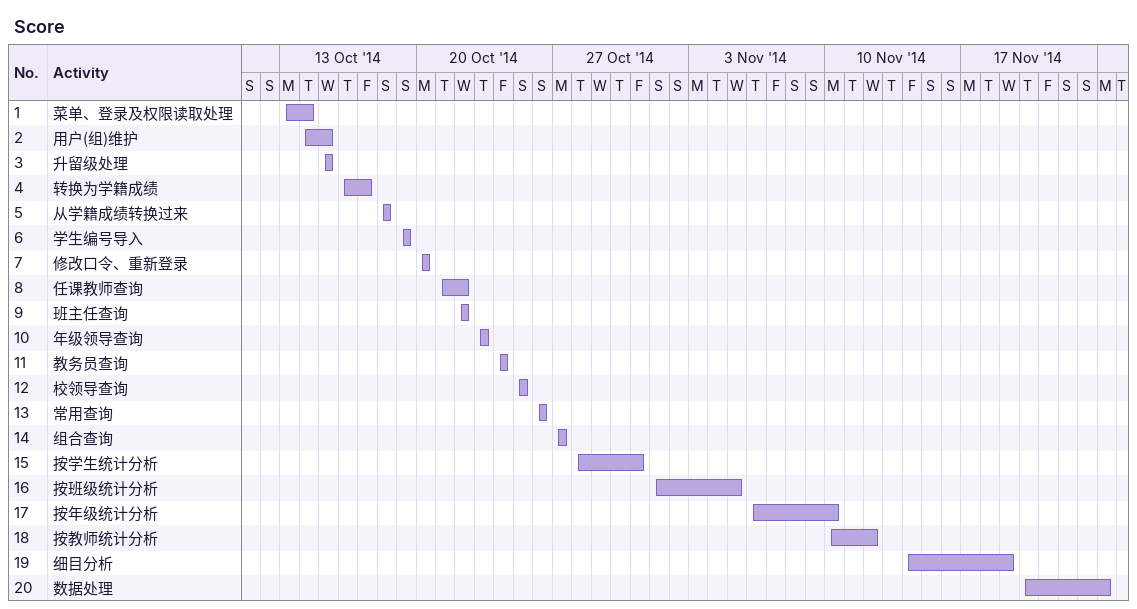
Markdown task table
Score

| ID | Task | Start | Finish |
|---|---|---|---|
| 1 | 菜单、登录及权限读取处理 | 2014-10-13 | 2014-10-14 |
| 2 | 用户(组)维护 | 2014-10-14 | 2014-10-15 |
| 3 | 升留级处理 | 2014-10-15 | 2014-10-15 |
| 4 | 转换为学籍成绩 | 2014-10-16 | 2014-10-17 |
| 5 | 从学籍成绩转换过来 | 2014-10-18 | 2014-10-18 |
| 6 | 学生编号导入 | 2014-10-19 | 2014-10-19 |
| 7 | 修改口令、重新登录 | 2014-10-20 | 2014-10-20 |
| 8 | 任课教师查询 | 2014-10-21 | 2014-10-22 |
| 9 | 班主任查询 | 2014-10-22 | 2014-10-22 |
| 10 | 年级领导查询 | 2014-10-23 | 2014-10-23 |
| 11 | 教务员查询 | 2014-10-24 | 2014-10-24 |
| 12 | 校领导查询 | 2014-10-25 | 2014-10-25 |
| 13 | 常用查询 | 2014-10-26 | 2014-10-26 |
| 14 | 组合查询 | 2014-10-27 | 2014-10-27 |
| 15 | 按学生统计分析 | 2014-10-28 | 2014-10-31 |
| 16 | 按班级统计分析 | 2014-11-01 | 2014-11-05 |
| 17 | 按年级统计分析 | 2014-11-06 | 2014-11-10 |
| 18 | 按教师统计分析 | 2014-11-10 | 2014-11-12 |
| 19 | 细目分析 | 2014-11-14 | 2014-11-19 |
| 20 | 数据处理 | 2014-11-20 | 2014-11-24 |
